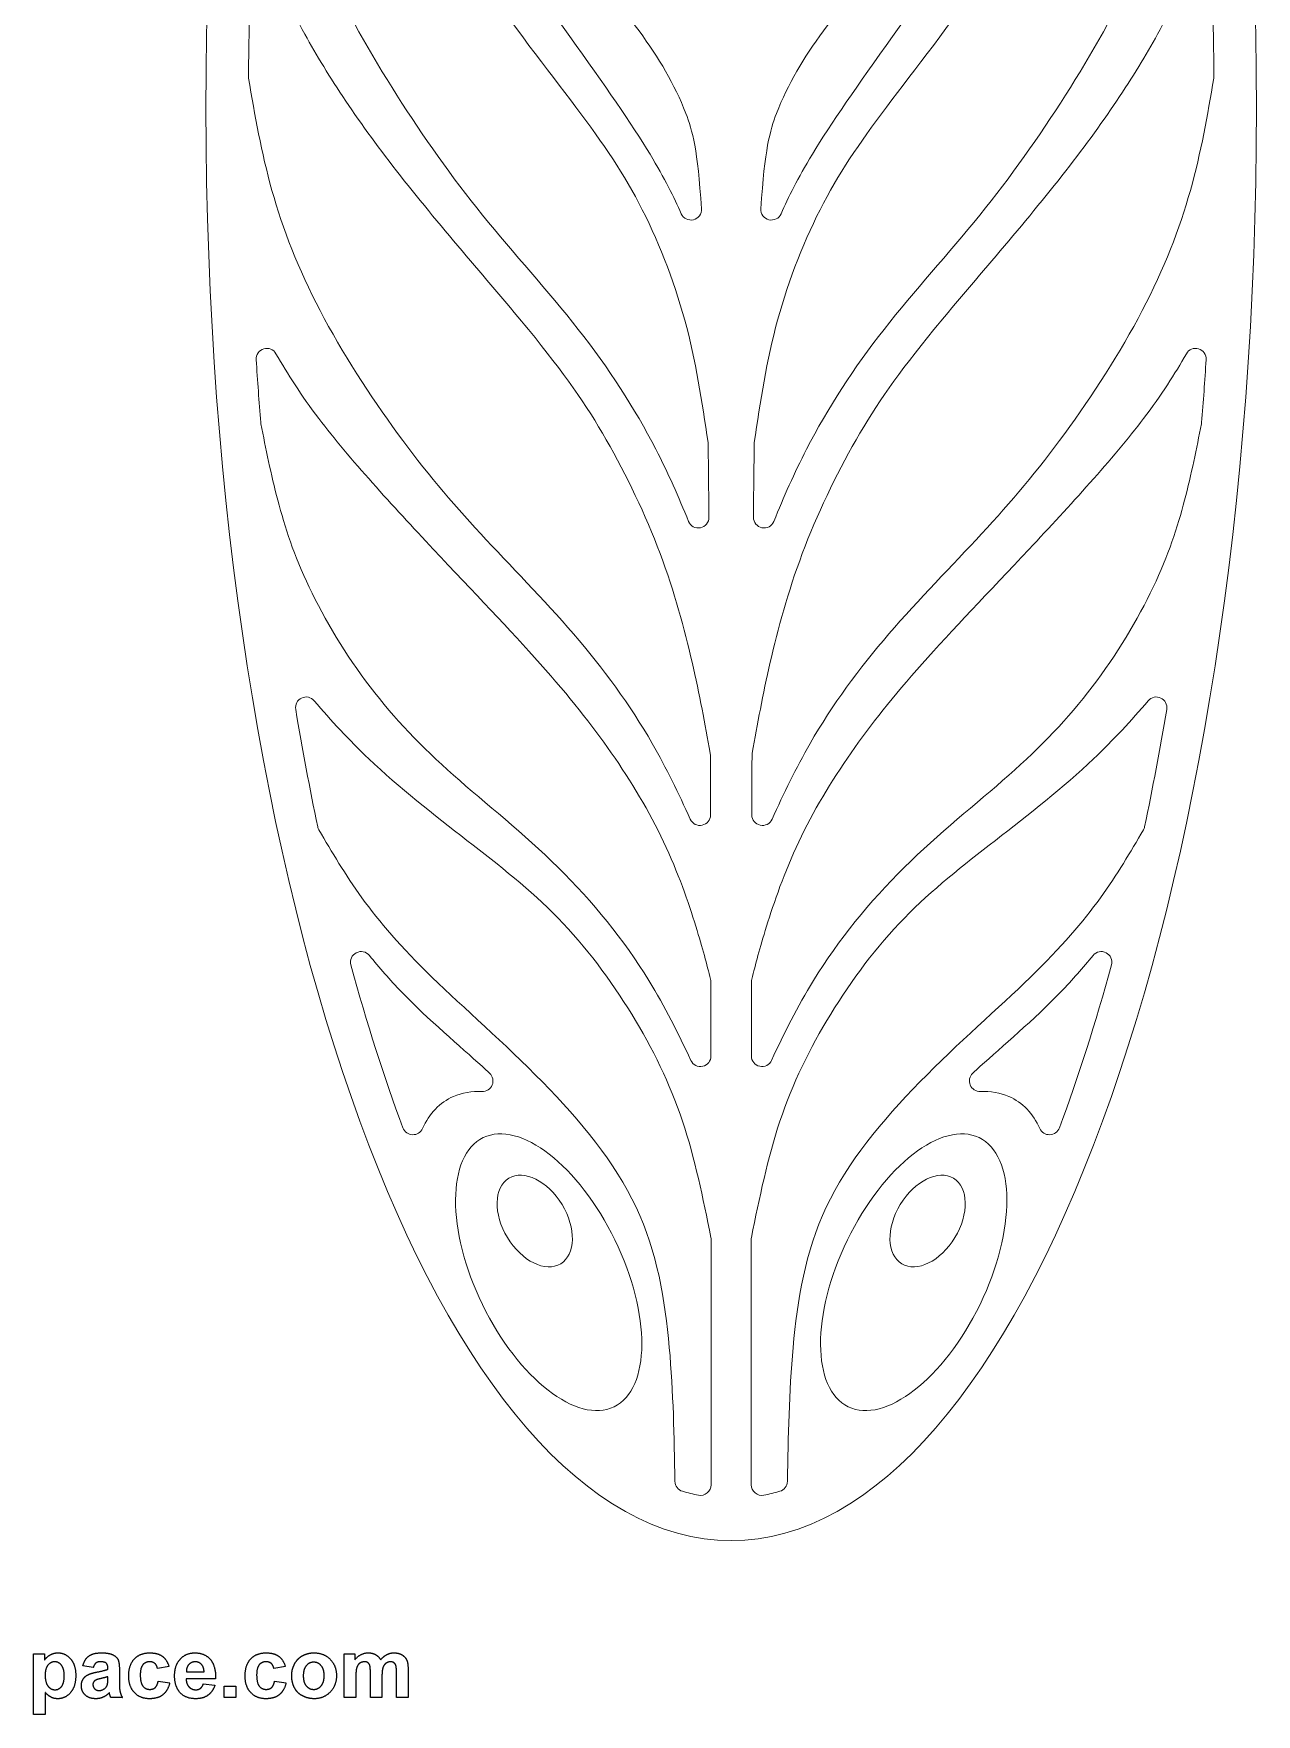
# Model space of a CAD drawing. Header units: millimetres. Extents: x -78 to 68, y -79 to 71.
# Drawn here: x 7.5 to 68.2, y -79.4 to 4 of the extents above; entities that cross this region are included whole.
import ezdxf

# ---------------------------------------------------------------- set-up
doc = ezdxf.new("R2010")
doc.units = ezdxf.units.MM
doc.header["$MEASUREMENT"] = 0
doc.layers.add('Layer 1', color=172, linetype='Continuous')

msp = doc.modelspace()

# ---------------------------------------------------------------- linework, layer by layer
at = {"layer": 'Layer 1'}
for p, q in [((7.537, -76.409), (8.074, -76.409)), ((7.537, -79.409), (7.537, -76.409)), ((8.074, -76.409), (8.074, -76.725)), ((22.963, -76.409), (23.482, -76.409)), ((22.963, -78.576), (22.963, -76.409)), ((23.482, -76.409), (23.482, -76.703)), ((10.5, -77.076), (9.982, -77.002)), ((11.222, -77.169), (11.222, -77.11)), ((11.222, -77.653), (11.222, -77.539)), ((11.796, -77.191), (11.796, -77.862)), ((14.259, -77.039), (13.685, -77.132)), ((15.121, -77.298), (16, -77.298)), ((20.037, -77.039), (19.463, -77.132)), ((23.537, -77.523), (23.537, -78.576)), ((24.259, -78.576), (24.259, -77.388)), ((24.833, -77.535), (24.833, -78.576)), ((25.556, -78.576), (25.556, -77.337)), ((26.13, -77.187), (26.13, -78.576)), ((8.111, -78.318), (8.111, -79.409)), ((13.722, -77.761), (14.296, -77.835)), ((16.574, -77.65), (15.111, -77.65)), ((15.963, -77.891), (16.537, -77.965)), ((17, -78.576), (17, -78.002)), ((17, -78.002), (17.574, -78.002)), ((17.574, -78.002), (17.574, -78.576)), ((19.5, -77.761), (20.074, -77.835)), ((11.944, -78.576), (11.37, -78.576)), ((17.574, -78.576), (17, -78.576)), ((23.537, -78.576), (22.963, -78.576)), ((24.833, -78.576), (24.259, -78.576)), ((26.13, -78.576), (25.556, -78.576)), ((8.111, -79.409), (7.537, -79.409))]:
    msp.add_line(p, q, dxfattribs=at)
at = {"layer": 'Layer 1', "lineweight": 20}
for points, knots in [([(42.172, 71.431), (56.573, 71.431), (68.248, 39.595), (68.248, 0.324), (68.248, -38.947), (56.573, -70.783), (42.172, -70.783), (27.77, -70.783), (16.095, -38.947), (16.095, 0.324), (16.095, 39.595), (27.77, 71.431), (42.172, 71.431)], [0, 0, 0, 0, 0.2, 0.2, 0.2, 0.4, 0.4, 0.4, 0.6, 0.6, 0.6, 1, 1, 1, 1]), ([(24.32, 46.38), (28.709, 60.465), (35.081, 69.327), (42.172, 69.327), (49.262, 69.327), (55.634, 60.465), (60.023, 46.38), (60.035, 46.341), (60.042, 46.306), (60.045, 46.265), (60.335, 42.651), (60.624, 39.036), (60.615, 35.46), (60.606, 31.864), (60.296, 28.306), (59.508, 24.424), (58.719, 20.542), (57.451, 16.335), (55.75, 12.778), (54.048, 9.221), (51.914, 6.313), (50.182, 3.901), (48.449, 1.488), (47.119, -0.43), (46.201, -1.946), (45.474, -3.148), (45.005, -4.098), (44.652, -4.898), (44.547, -5.134), (44.295, -5.258), (44.045, -5.196), (43.795, -5.135), (43.629, -4.908), (43.645, -4.651), (43.836, -1.692), (44.093, -0.774), (44.424, 0.085), (44.984, 1.542), (45.758, 2.834), (46.748, 4.179), (47.737, 5.525), (48.944, 6.925), (50.189, 8.591), (51.434, 10.258), (52.718, 12.192), (53.746, 14.79), (54.775, 17.388), (55.548, 20.652), (55.888, 23.641), (56.229, 26.629), (56.136, 29.344), (55.877, 31.838), (55.618, 34.332), (55.192, 36.605), (54.396, 39.064), (53.6, 41.523), (52.432, 44.169), (51.26, 46.403), (50.089, 48.638), (48.913, 50.464), (47.769, 52.424), (46.624, 54.384), (45.511, 56.48), (44.706, 58.367), (43.902, 60.254), (43.407, 61.932), (43.144, 63.181), (42.881, 64.43), (42.85, 65.25), (42.781, 65.737), (42.711, 66.224), (42.603, 66.379), (42.495, 66.456), (42.387, 66.533), (42.279, 66.533), (42.172, 66.533), (42.064, 66.533), (41.956, 66.533), (41.848, 66.456), (41.741, 66.379), (41.632, 66.224), (41.562, 65.737), (41.493, 65.25), (41.462, 64.43), (41.199, 63.181), (40.936, 61.932), (40.441, 60.254), (39.637, 58.367), (38.833, 56.48), (37.719, 54.384), (36.575, 52.424), (35.43, 50.464), (34.254, 48.638), (33.083, 46.403), (31.912, 44.169), (30.744, 41.523), (29.947, 39.064), (29.151, 36.605), (28.725, 34.332), (28.466, 31.838), (28.207, 29.344), (28.114, 26.629), (28.455, 23.641), (28.795, 20.652), (29.568, 17.388), (30.597, 14.79), (31.625, 12.192), (32.909, 10.258), (34.154, 8.591), (35.399, 6.925), (36.606, 5.525), (37.596, 4.179), (38.585, 2.834), (39.359, 1.542), (39.919, 0.085), (40.25, -0.774), (40.507, -1.692), (40.698, -4.651), (40.714, -4.908), (40.548, -5.135), (40.298, -5.196), (40.048, -5.258), (39.796, -5.134), (39.692, -4.898), (39.338, -4.098), (38.869, -3.148), (38.142, -1.946), (37.224, -0.43), (35.894, 1.488), (34.161, 3.901), (32.43, 6.313), (30.295, 9.221), (28.594, 12.778), (26.893, 16.335), (25.624, 20.542), (24.835, 24.424), (24.047, 28.306), (23.737, 31.864), (23.728, 35.46), (23.719, 39.036), (24.008, 42.651), (24.298, 46.265), (24.301, 46.306), (24.308, 46.34), (24.32, 46.38)], [0, 0, 0, 0, 0.020408, 0.020408, 0.020408, 0.040816, 0.040816, 0.040816, 0.061224, 0.061224, 0.061224, 0.081633, 0.081633, 0.081633, 0.102041, 0.102041, 0.102041, 0.122449, 0.122449, 0.122449, 0.142857, 0.142857, 0.142857, 0.163265, 0.163265, 0.163265, 0.183673, 0.183673, 0.183673, 0.204082, 0.204082, 0.204082, 0.22449, 0.22449, 0.22449, 0.244898, 0.244898, 0.244898, 0.265306, 0.265306, 0.265306, 0.285714, 0.285714, 0.285714, 0.306122, 0.306122, 0.306122, 0.326531, 0.326531, 0.326531, 0.346939, 0.346939, 0.346939, 0.367347, 0.367347, 0.367347, 0.387755, 0.387755, 0.387755, 0.408163, 0.408163, 0.408163, 0.428571, 0.428571, 0.428571, 0.44898, 0.44898, 0.44898, 0.469388, 0.469388, 0.469388, 0.489796, 0.489796, 0.489796, 0.510204, 0.510204, 0.510204, 0.530612, 0.530612, 0.530612, 0.55102, 0.55102, 0.55102, 0.571429, 0.571429, 0.571429, 0.591837, 0.591837, 0.591837, 0.612245, 0.612245, 0.612245, 0.632653, 0.632653, 0.632653, 0.653061, 0.653061, 0.653061, 0.673469, 0.673469, 0.673469, 0.693878, 0.693878, 0.693878, 0.714286, 0.714286, 0.714286, 0.734694, 0.734694, 0.734694, 0.755102, 0.755102, 0.755102, 0.77551, 0.77551, 0.77551, 0.795918, 0.795918, 0.795918, 0.816327, 0.816327, 0.816327, 0.836735, 0.836735, 0.836735, 0.857143, 0.857143, 0.857143, 0.877551, 0.877551, 0.877551, 0.897959, 0.897959, 0.897959, 0.918367, 0.918367, 0.918367, 0.938776, 0.938776, 0.938776, 0.959184, 0.959184, 0.959184, 1, 1, 1, 1]), ([(41.023, -16.259), (40.721, -14.229), (40.417, -12.198), (39.866, -10.176), (39.312, -8.142), (38.508, -6.115), (37.588, -4.368), (36.667, -2.62), (35.631, -1.151), (34.193, 0.751), (32.754, 2.654), (30.914, 4.99), (29.36, 7.332), (27.805, 9.676), (26.537, 12.027), (25.423, 14.648), (24.31, 17.27), (23.351, 20.162), (22.678, 22.706), (22.017, 25.209), (21.631, 27.374), (21.39, 28.935), (21.35, 29.193), (21.132, 29.38), (20.87, 29.38), (20.609, 29.381), (20.391, 29.194), (20.35, 28.937), (19.918, 26.212), (19.546, 23.392), (19.239, 20.49), (19.235, 20.453), (19.235, 20.422), (19.238, 20.385), (19.439, 18.267), (19.641, 16.147), (20.063, 13.984), (20.489, 11.802), (21.139, 9.575), (22.082, 7.386), (23.026, 5.198), (24.263, 3.048), (25.578, 0.983), (26.892, -1.081), (28.285, -3.062), (29.831, -4.972), (31.377, -6.881), (33.079, -8.722), (34.579, -10.64), (36.079, -12.557), (37.379, -14.553), (38.43, -16.594), (39.038, -17.774), (39.563, -18.97), (40.054, -20.172), (40.15, -20.409), (40.394, -20.54), (40.644, -20.49), (40.894, -20.44), (41.07, -20.224), (41.067, -19.969), (41.055, -18.683), (41.042, -17.467), (41.028, -16.329), (41.028, -16.304), (41.026, -16.283), (41.023, -16.259)], [0, 0, 0, 0, 0.043478, 0.043478, 0.043478, 0.086957, 0.086957, 0.086957, 0.130435, 0.130435, 0.130435, 0.173913, 0.173913, 0.173913, 0.217391, 0.217391, 0.217391, 0.26087, 0.26087, 0.26087, 0.304348, 0.304348, 0.304348, 0.347826, 0.347826, 0.347826, 0.391304, 0.391304, 0.391304, 0.434783, 0.434783, 0.434783, 0.478261, 0.478261, 0.478261, 0.521739, 0.521739, 0.521739, 0.565217, 0.565217, 0.565217, 0.608696, 0.608696, 0.608696, 0.652174, 0.652174, 0.652174, 0.695652, 0.695652, 0.695652, 0.73913, 0.73913, 0.73913, 0.782609, 0.782609, 0.782609, 0.826087, 0.826087, 0.826087, 0.869565, 0.869565, 0.869565, 0.913043, 0.913043, 0.913043, 1, 1, 1, 1]), ([(43.32, -16.258), (43.622, -14.228), (43.926, -12.198), (44.477, -10.176), (45.031, -8.142), (45.835, -6.115), (46.755, -4.368), (47.676, -2.62), (48.712, -1.151), (50.15, 0.751), (51.589, 2.654), (53.429, 4.99), (54.984, 7.332), (56.538, 9.676), (57.806, 12.027), (58.92, 14.648), (60.033, 17.27), (60.992, 20.162), (61.665, 22.706), (62.326, 25.208), (62.712, 27.374), (62.953, 28.935), (62.993, 29.193), (63.211, 29.38), (63.473, 29.38), (63.734, 29.38), (63.952, 29.194), (63.993, 28.937), (64.425, 26.212), (64.797, 23.392), (65.104, 20.49), (65.108, 20.453), (65.109, 20.422), (65.105, 20.385), (64.904, 18.267), (64.702, 16.147), (64.28, 13.984), (63.854, 11.802), (63.204, 9.575), (62.261, 7.386), (61.317, 5.198), (60.08, 3.048), (58.765, 0.983), (57.451, -1.081), (56.059, -3.062), (54.512, -4.972), (52.966, -6.881), (51.264, -8.722), (49.764, -10.64), (48.264, -12.557), (46.964, -14.553), (45.913, -16.594), (45.305, -17.774), (44.779, -18.97), (44.289, -20.172), (44.193, -20.409), (43.948, -20.54), (43.698, -20.49), (43.448, -20.439), (43.274, -20.224), (43.276, -19.969), (43.288, -18.683), (43.301, -17.468), (43.315, -16.329), (43.315, -16.305), (43.316, -16.283), (43.32, -16.258)], [0, 0, 0, 0, 0.043478, 0.043478, 0.043478, 0.086957, 0.086957, 0.086957, 0.130435, 0.130435, 0.130435, 0.173913, 0.173913, 0.173913, 0.217391, 0.217391, 0.217391, 0.26087, 0.26087, 0.26087, 0.304348, 0.304348, 0.304348, 0.347826, 0.347826, 0.347826, 0.391304, 0.391304, 0.391304, 0.434783, 0.434783, 0.434783, 0.478261, 0.478261, 0.478261, 0.521739, 0.521739, 0.521739, 0.565217, 0.565217, 0.565217, 0.608696, 0.608696, 0.608696, 0.652174, 0.652174, 0.652174, 0.695652, 0.695652, 0.695652, 0.73913, 0.73913, 0.73913, 0.782609, 0.782609, 0.782609, 0.826087, 0.826087, 0.826087, 0.869565, 0.869565, 0.869565, 0.913043, 0.913043, 0.913043, 1, 1, 1, 1]), ([(41.129, -31.675), (40.869, -30.237), (40.607, -28.796), (40.232, -27.166), (39.854, -25.519), (39.358, -23.678), (38.639, -21.768), (37.92, -19.858), (36.976, -17.878), (35.971, -16.123), (34.966, -14.367), (33.898, -12.836), (32.104, -10.647), (30.31, -8.459), (27.789, -5.613), (25.748, -3.015), (23.706, -0.417), (22.144, 1.935), (21.003, 4.022), (20.327, 5.259), (19.799, 6.403), (19.331, 7.509), (19.234, 7.739), (18.996, 7.867), (18.751, 7.822), (18.505, 7.776), (18.329, 7.572), (18.321, 7.323), (18.258, 5.541), (18.219, 3.738), (18.205, 1.918), (18.205, 1.886), (18.207, 1.858), (18.213, 1.826), (18.523, -0.007), (18.836, -1.841), (19.371, -3.739), (19.91, -5.652), (20.676, -7.632), (21.762, -9.709), (22.849, -11.785), (24.256, -13.958), (25.61, -15.81), (26.963, -17.662), (28.262, -19.194), (29.735, -20.787), (31.208, -22.379), (32.856, -24.035), (34.34, -25.759), (35.825, -27.484), (37.148, -29.278), (38.256, -31.207), (38.951, -32.417), (39.562, -33.68), (40.142, -34.963), (40.245, -35.191), (40.488, -35.313), (40.733, -35.26), (40.978, -35.206), (41.148, -34.995), (41.147, -34.744), (41.144, -33.734), (41.141, -32.741), (41.137, -31.767), (41.137, -31.734), (41.134, -31.707), (41.129, -31.675)], [0, 0, 0, 0, 0.043478, 0.043478, 0.043478, 0.086957, 0.086957, 0.086957, 0.130435, 0.130435, 0.130435, 0.173913, 0.173913, 0.173913, 0.217391, 0.217391, 0.217391, 0.26087, 0.26087, 0.26087, 0.304348, 0.304348, 0.304348, 0.347826, 0.347826, 0.347826, 0.391304, 0.391304, 0.391304, 0.434783, 0.434783, 0.434783, 0.478261, 0.478261, 0.478261, 0.521739, 0.521739, 0.521739, 0.565217, 0.565217, 0.565217, 0.608696, 0.608696, 0.608696, 0.652174, 0.652174, 0.652174, 0.695652, 0.695652, 0.695652, 0.73913, 0.73913, 0.73913, 0.782609, 0.782609, 0.782609, 0.826087, 0.826087, 0.826087, 0.869565, 0.869565, 0.869565, 0.913043, 0.913043, 0.913043, 1, 1, 1, 1]), ([(43.214, -31.675), (43.475, -30.237), (43.736, -28.796), (44.111, -27.166), (44.49, -25.519), (44.985, -23.678), (45.704, -21.768), (46.423, -19.858), (47.367, -17.878), (48.372, -16.123), (49.377, -14.367), (50.445, -12.836), (52.239, -10.647), (54.033, -8.459), (56.554, -5.613), (58.595, -3.015), (60.637, -0.417), (62.199, 1.935), (63.34, 4.022), (64.016, 5.259), (64.544, 6.403), (65.012, 7.509), (65.109, 7.739), (65.347, 7.867), (65.592, 7.822), (65.838, 7.776), (66.014, 7.572), (66.023, 7.323), (66.085, 5.541), (66.124, 3.738), (66.138, 1.918), (66.138, 1.886), (66.136, 1.858), (66.131, 1.826), (65.82, -0.007), (65.507, -1.841), (64.972, -3.739), (64.433, -5.652), (63.667, -7.632), (62.581, -9.709), (61.495, -11.785), (60.087, -13.958), (58.734, -15.81), (57.38, -17.662), (56.081, -19.194), (54.608, -20.787), (53.135, -22.379), (51.487, -24.035), (50.003, -25.759), (48.518, -27.484), (47.195, -29.278), (46.087, -31.207), (45.392, -32.417), (44.781, -33.68), (44.202, -34.963), (44.098, -35.191), (43.856, -35.313), (43.611, -35.26), (43.365, -35.207), (43.195, -34.995), (43.196, -34.744), (43.199, -33.735), (43.203, -32.741), (43.206, -31.767), (43.206, -31.734), (43.209, -31.707), (43.214, -31.675)], [0, 0, 0, 0, 0.043478, 0.043478, 0.043478, 0.086957, 0.086957, 0.086957, 0.130435, 0.130435, 0.130435, 0.173913, 0.173913, 0.173913, 0.217391, 0.217391, 0.217391, 0.26087, 0.26087, 0.26087, 0.304348, 0.304348, 0.304348, 0.347826, 0.347826, 0.347826, 0.391304, 0.391304, 0.391304, 0.434783, 0.434783, 0.434783, 0.478261, 0.478261, 0.478261, 0.521739, 0.521739, 0.521739, 0.565217, 0.565217, 0.565217, 0.608696, 0.608696, 0.608696, 0.652174, 0.652174, 0.652174, 0.695652, 0.695652, 0.695652, 0.73913, 0.73913, 0.73913, 0.782609, 0.782609, 0.782609, 0.826087, 0.826087, 0.826087, 0.869565, 0.869565, 0.869565, 0.913043, 0.913043, 0.913043, 1, 1, 1, 1]), ([(41.149, -42.91), (40.96, -42.158), (40.765, -41.395), (40.415, -40.274), (40.056, -39.122), (39.529, -37.59), (38.818, -36.082), (38.107, -34.575), (37.209, -33.09), (36.22, -31.667), (35.23, -30.244), (34.147, -28.883), (32.686, -27.243), (31.224, -25.604), (29.383, -23.686), (27.381, -21.552), (25.378, -19.417), (23.212, -17.066), (21.698, -15.071), (20.809, -13.899), (20.143, -12.849), (19.571, -11.851), (19.448, -11.636), (19.201, -11.538), (18.963, -11.609), (18.726, -11.68), (18.574, -11.899), (18.59, -12.146), (18.656, -13.194), (18.731, -14.234), (18.813, -15.265), (18.815, -15.286), (18.818, -15.304), (18.822, -15.325), (19.068, -16.567), (19.316, -17.812), (19.662, -19.127), (20.01, -20.453), (20.459, -21.853), (21.217, -23.442), (21.975, -25.031), (23.043, -26.81), (24.245, -28.391), (25.447, -29.973), (26.785, -31.357), (28.39, -32.78), (29.994, -34.203), (31.866, -35.665), (33.579, -37.355), (35.292, -39.044), (36.846, -40.962), (38.086, -42.973), (38.881, -44.264), (39.547, -45.593), (40.165, -46.936), (40.27, -47.163), (40.512, -47.283), (40.756, -47.229), (41, -47.176), (41.17, -46.965), (41.169, -46.715), (41.168, -45.476), (41.166, -44.249), (41.165, -43.038), (41.165, -42.993), (41.16, -42.954), (41.149, -42.91)], [0, 0, 0, 0, 0.043478, 0.043478, 0.043478, 0.086957, 0.086957, 0.086957, 0.130435, 0.130435, 0.130435, 0.173913, 0.173913, 0.173913, 0.217391, 0.217391, 0.217391, 0.26087, 0.26087, 0.26087, 0.304348, 0.304348, 0.304348, 0.347826, 0.347826, 0.347826, 0.391304, 0.391304, 0.391304, 0.434783, 0.434783, 0.434783, 0.478261, 0.478261, 0.478261, 0.521739, 0.521739, 0.521739, 0.565217, 0.565217, 0.565217, 0.608696, 0.608696, 0.608696, 0.652174, 0.652174, 0.652174, 0.695652, 0.695652, 0.695652, 0.73913, 0.73913, 0.73913, 0.782609, 0.782609, 0.782609, 0.826087, 0.826087, 0.826087, 0.869565, 0.869565, 0.869565, 0.913043, 0.913043, 0.913043, 1, 1, 1, 1]), ([(43.194, -42.91), (43.383, -42.158), (43.578, -41.395), (43.928, -40.274), (44.288, -39.122), (44.814, -37.59), (45.525, -36.082), (46.236, -34.575), (47.134, -33.09), (48.124, -31.667), (49.113, -30.244), (50.196, -28.883), (51.658, -27.243), (53.119, -25.604), (54.96, -23.686), (56.962, -21.552), (58.965, -19.417), (61.131, -17.066), (62.645, -15.071), (63.534, -13.899), (64.2, -12.849), (64.772, -11.851), (64.895, -11.636), (65.143, -11.538), (65.38, -11.609), (65.617, -11.68), (65.769, -11.899), (65.754, -12.146), (65.687, -13.194), (65.612, -14.234), (65.53, -15.265), (65.528, -15.286), (65.526, -15.304), (65.521, -15.325), (65.275, -16.567), (65.027, -17.812), (64.681, -19.127), (64.333, -20.453), (63.884, -21.853), (63.126, -23.442), (62.368, -25.031), (61.301, -26.81), (60.098, -28.391), (58.896, -29.973), (57.558, -31.357), (55.953, -32.78), (54.349, -34.203), (52.477, -35.665), (50.764, -37.355), (49.051, -39.044), (47.497, -40.962), (46.258, -42.973), (45.462, -44.264), (44.796, -45.593), (44.178, -46.936), (44.073, -47.163), (43.831, -47.283), (43.587, -47.229), (43.343, -47.176), (43.174, -46.965), (43.174, -46.715), (43.175, -45.476), (43.177, -44.249), (43.179, -43.038), (43.179, -42.993), (43.183, -42.954), (43.194, -42.91)], [0, 0, 0, 0, 0.043478, 0.043478, 0.043478, 0.086957, 0.086957, 0.086957, 0.130435, 0.130435, 0.130435, 0.173913, 0.173913, 0.173913, 0.217391, 0.217391, 0.217391, 0.26087, 0.26087, 0.26087, 0.304348, 0.304348, 0.304348, 0.347826, 0.347826, 0.347826, 0.391304, 0.391304, 0.391304, 0.434783, 0.434783, 0.434783, 0.478261, 0.478261, 0.478261, 0.521739, 0.521739, 0.521739, 0.565217, 0.565217, 0.565217, 0.608696, 0.608696, 0.608696, 0.652174, 0.652174, 0.652174, 0.695652, 0.695652, 0.695652, 0.73913, 0.73913, 0.73913, 0.782609, 0.782609, 0.782609, 0.826087, 0.826087, 0.826087, 0.869565, 0.869565, 0.869565, 0.913043, 0.913043, 0.913043, 1, 1, 1, 1]), ([(41.165, -55.727), (40.77, -53.764), (40.371, -51.802), (39.751, -49.955), (39.127, -48.092), (38.276, -46.344), (37.232, -44.642), (36.188, -42.941), (34.951, -41.286), (33.574, -39.87), (32.198, -38.456), (30.682, -37.28), (29.05, -36.012), (27.419, -34.744), (25.671, -33.382), (24.185, -31.971), (23.187, -31.024), (22.307, -30.054), (21.467, -29.077), (21.31, -28.895), (21.061, -28.842), (20.844, -28.944), (20.628, -29.045), (20.51, -29.271), (20.549, -29.507), (20.882, -31.505), (21.248, -33.451), (21.644, -35.337), (21.657, -35.396), (21.675, -35.443), (21.705, -35.495), (22.349, -36.597), (22.998, -37.702), (23.841, -38.866), (24.704, -40.055), (25.772, -41.308), (27.326, -42.816), (28.88, -44.324), (30.922, -46.087), (32.801, -48.005), (34.68, -49.923), (36.397, -51.996), (37.449, -54.223), (38.5, -56.45), (38.887, -58.832), (39.099, -61.19), (39.298, -63.42), (39.342, -65.629), (39.377, -67.837), (39.38, -68.072), (39.532, -68.269), (39.757, -68.334), (40.021, -68.41), (40.286, -68.473), (40.552, -68.525), (40.711, -68.555), (40.861, -68.517), (40.986, -68.413), (41.111, -68.31), (41.177, -68.17), (41.177, -68.008), (41.177, -63.922), (41.176, -59.84), (41.175, -55.83), (41.175, -55.794), (41.172, -55.762), (41.165, -55.727)], [0, 0, 0, 0, 0.043478, 0.043478, 0.043478, 0.086957, 0.086957, 0.086957, 0.130435, 0.130435, 0.130435, 0.173913, 0.173913, 0.173913, 0.217391, 0.217391, 0.217391, 0.26087, 0.26087, 0.26087, 0.304348, 0.304348, 0.304348, 0.347826, 0.347826, 0.347826, 0.391304, 0.391304, 0.391304, 0.434783, 0.434783, 0.434783, 0.478261, 0.478261, 0.478261, 0.521739, 0.521739, 0.521739, 0.565217, 0.565217, 0.565217, 0.608696, 0.608696, 0.608696, 0.652174, 0.652174, 0.652174, 0.695652, 0.695652, 0.695652, 0.73913, 0.73913, 0.73913, 0.782609, 0.782609, 0.782609, 0.826087, 0.826087, 0.826087, 0.869565, 0.869565, 0.869565, 0.913043, 0.913043, 0.913043, 1, 1, 1, 1]), ([(43.178, -55.726), (43.574, -53.764), (43.972, -51.802), (44.592, -49.955), (45.216, -48.092), (46.067, -46.344), (47.111, -44.642), (48.155, -42.941), (49.392, -41.286), (50.769, -39.87), (52.145, -38.456), (53.661, -37.28), (55.293, -36.012), (56.924, -34.744), (58.672, -33.382), (60.159, -31.971), (61.156, -31.024), (62.036, -30.054), (62.876, -29.077), (63.033, -28.895), (63.282, -28.842), (63.499, -28.944), (63.715, -29.045), (63.834, -29.271), (63.794, -29.507), (63.461, -31.505), (63.095, -33.451), (62.698, -35.337), (62.686, -35.395), (62.668, -35.443), (62.638, -35.495), (61.994, -36.597), (61.345, -37.702), (60.502, -38.866), (59.639, -40.055), (58.572, -41.308), (57.017, -42.816), (55.463, -44.324), (53.421, -46.087), (51.542, -48.005), (49.663, -49.923), (47.946, -51.996), (46.894, -54.223), (45.843, -56.45), (45.456, -58.832), (45.244, -61.19), (45.045, -63.42), (45.001, -65.629), (44.966, -67.837), (44.963, -68.072), (44.812, -68.269), (44.586, -68.334), (44.322, -68.41), (44.057, -68.473), (43.792, -68.524), (43.632, -68.555), (43.482, -68.517), (43.357, -68.413), (43.232, -68.31), (43.166, -68.17), (43.166, -68.008), (43.166, -63.922), (43.167, -59.84), (43.168, -55.831), (43.168, -55.794), (43.171, -55.762), (43.178, -55.726)], [0, 0, 0, 0, 0.043478, 0.043478, 0.043478, 0.086957, 0.086957, 0.086957, 0.130435, 0.130435, 0.130435, 0.173913, 0.173913, 0.173913, 0.217391, 0.217391, 0.217391, 0.26087, 0.26087, 0.26087, 0.304348, 0.304348, 0.304348, 0.347826, 0.347826, 0.347826, 0.391304, 0.391304, 0.391304, 0.434783, 0.434783, 0.434783, 0.478261, 0.478261, 0.478261, 0.521739, 0.521739, 0.521739, 0.565217, 0.565217, 0.565217, 0.608696, 0.608696, 0.608696, 0.652174, 0.652174, 0.652174, 0.695652, 0.695652, 0.695652, 0.73913, 0.73913, 0.73913, 0.782609, 0.782609, 0.782609, 0.826087, 0.826087, 0.826087, 0.869565, 0.869565, 0.869565, 0.913043, 0.913043, 0.913043, 1, 1, 1, 1]), ([(25.876, -50.286), (24.942, -47.793), (24.077, -45.088), (23.29, -42.198), (23.224, -41.955), (23.334, -41.705), (23.558, -41.591), (23.782, -41.476), (24.049, -41.533), (24.207, -41.728), (24.692, -42.326), (25.217, -42.932), (25.817, -43.551), (27.109, -44.882), (28.749, -46.275), (29.804, -47.23), (29.937, -47.35), (30.061, -47.463), (30.176, -47.571), (30.341, -47.724), (30.39, -47.952), (30.304, -48.159), (30.217, -48.367), (30.02, -48.491), (29.796, -48.482), (29.292, -48.461), (28.816, -48.539), (28.384, -48.727), (27.694, -49.028), (27.182, -49.581), (26.848, -50.318), (26.759, -50.517), (26.569, -50.635), (26.351, -50.627), (26.134, -50.62), (25.952, -50.49), (25.876, -50.286)], [0, 0, 0, 0, 0.076923, 0.076923, 0.076923, 0.153846, 0.153846, 0.153846, 0.230769, 0.230769, 0.230769, 0.307692, 0.307692, 0.307692, 0.384615, 0.384615, 0.384615, 0.461538, 0.461538, 0.461538, 0.538462, 0.538462, 0.538462, 0.615385, 0.615385, 0.615385, 0.692308, 0.692308, 0.692308, 0.769231, 0.769231, 0.769231, 0.846154, 0.846154, 0.846154, 1, 1, 1, 1]), ([(61.052, -42.198), (60.266, -45.087), (59.401, -47.793), (58.467, -50.286), (58.391, -50.49), (58.209, -50.62), (57.991, -50.627), (57.774, -50.634), (57.584, -50.516), (57.495, -50.318), (57.161, -49.581), (56.648, -49.028), (55.959, -48.727), (55.527, -48.539), (55.052, -48.461), (54.547, -48.482), (54.323, -48.491), (54.126, -48.367), (54.039, -48.159), (53.952, -47.952), (54.002, -47.724), (54.167, -47.571), (54.282, -47.463), (54.406, -47.35), (54.539, -47.23), (55.594, -46.275), (57.234, -44.883), (58.526, -43.551), (59.126, -42.932), (59.651, -42.327), (60.136, -41.728), (60.294, -41.533), (60.561, -41.477), (60.784, -41.591), (61.008, -41.706), (61.118, -41.955), (61.052, -42.198)], [0, 0, 0, 0, 0.076923, 0.076923, 0.076923, 0.153846, 0.153846, 0.153846, 0.230769, 0.230769, 0.230769, 0.307692, 0.307692, 0.307692, 0.384615, 0.384615, 0.384615, 0.461538, 0.461538, 0.461538, 0.538462, 0.538462, 0.538462, 0.615385, 0.615385, 0.615385, 0.692308, 0.692308, 0.692308, 0.769231, 0.769231, 0.769231, 0.846154, 0.846154, 0.846154, 1, 1, 1, 1]), ([(36.402, -55.855), (38.196, -59.544), (38.176, -63.252), (36.357, -64.136), (34.539, -65.02), (31.611, -62.745), (29.817, -59.056), (28.024, -55.365), (28.044, -51.658), (29.862, -50.774), (31.68, -49.89), (34.608, -52.165), (36.402, -55.855)], [0, 0, 0, 0, 0.2, 0.2, 0.2, 0.4, 0.4, 0.4, 0.6, 0.6, 0.6, 1, 1, 1, 1]), ([(47.941, -55.855), (46.147, -59.544), (46.167, -63.252), (47.986, -64.136), (49.804, -65.02), (52.732, -62.745), (54.526, -59.056), (56.319, -55.365), (56.299, -51.658), (54.481, -50.774), (52.663, -49.89), (49.735, -52.165), (47.941, -55.855)], [0, 0, 0, 0, 0.2, 0.2, 0.2, 0.4, 0.4, 0.4, 0.6, 0.6, 0.6, 1, 1, 1, 1]), ([(33.774, -54.093), (34.485, -55.265), (34.455, -56.584), (33.706, -57.037), (32.958, -57.491), (31.774, -56.909), (31.063, -55.737), (30.353, -54.565), (30.383, -53.246), (31.132, -52.792), (31.88, -52.338), (33.063, -52.92), (33.774, -54.093)], [0, 0, 0, 0, 0.2, 0.2, 0.2, 0.4, 0.4, 0.4, 0.6, 0.6, 0.6, 1, 1, 1, 1]), ([(50.569, -54.093), (49.858, -55.265), (49.888, -56.584), (50.637, -57.037), (51.385, -57.491), (52.569, -56.909), (53.28, -55.737), (53.991, -54.565), (53.96, -53.246), (53.212, -52.792), (52.463, -52.338), (51.28, -52.92), (50.569, -54.093)], [0, 0, 0, 0, 0.2, 0.2, 0.2, 0.4, 0.4, 0.4, 0.6, 0.6, 0.6, 1, 1, 1, 1])]:
    msp.add_open_spline(points, degree=3, knots=knots, dxfattribs=at)
at = {"layer": 'Layer 1'}
for points in [[(8.074, -76.725), (8.177, -76.563), (8.351, -76.459)], [(8.351, -76.459), (8.526, -76.354), (8.739, -76.354)], [(8.739, -76.354), (9.111, -76.354), (9.37, -76.651)], [(9.37, -76.651), (9.63, -76.949), (9.63, -77.48)], [(9.982, -77.002), (10.067, -76.671), (10.278, -76.513)], [(10.278, -76.513), (10.488, -76.354), (10.902, -76.354)], [(10.902, -76.354), (11.278, -76.354), (11.462, -76.445)], [(11.462, -76.445), (11.646, -76.536), (11.721, -76.676)], [(11.721, -76.676), (11.796, -76.816), (11.796, -77.191)], [(12.259, -77.495), (12.259, -76.955), (12.541, -76.654)], [(12.541, -76.654), (12.822, -76.354), (13.302, -76.354)], [(13.302, -76.354), (13.694, -76.354), (13.926, -76.523)], [(13.926, -76.523), (14.158, -76.692), (14.259, -77.039)], [(14.537, -77.509), (14.537, -76.967), (14.821, -76.66)], [(14.821, -76.66), (15.104, -76.354), (15.537, -76.354)], [(15.537, -76.354), (16.024, -76.354), (16.305, -76.673)], [(16.305, -76.673), (16.586, -76.992), (16.574, -77.65)], [(18.037, -77.495), (18.037, -76.955), (18.318, -76.654)], [(18.318, -76.654), (18.6, -76.354), (19.08, -76.354)], [(19.08, -76.354), (19.472, -76.354), (19.704, -76.523)], [(19.704, -76.523), (19.936, -76.692), (20.037, -77.039)], [(20.492, -76.906), (20.632, -76.637), (20.888, -76.495)], [(20.888, -76.495), (21.145, -76.354), (21.461, -76.354)], [(21.461, -76.354), (21.95, -76.354), (22.262, -76.675)], [(22.262, -76.675), (22.574, -76.996), (22.574, -77.487)], [(23.482, -76.703), (23.765, -76.354), (24.155, -76.354)], [(24.155, -76.354), (24.363, -76.354), (24.516, -76.441)], [(24.516, -76.441), (24.668, -76.527), (24.766, -76.703)], [(24.766, -76.703), (24.908, -76.527), (25.072, -76.441)], [(25.072, -76.441), (25.237, -76.354), (25.423, -76.354)], [(25.423, -76.354), (25.661, -76.354), (25.825, -76.451)], [(25.825, -76.451), (25.99, -76.548), (26.071, -76.736)], [(26.071, -76.736), (26.13, -76.875), (26.13, -77.187)], [(8.247, -76.964), (8.111, -77.13), (8.111, -77.456)], [(8.111, -77.456), (8.111, -77.83), (8.253, -78.009)], [(8.589, -76.798), (8.383, -76.798), (8.247, -76.964)], [(8.921, -76.967), (8.787, -76.798), (8.589, -76.798)], [(9.056, -77.485), (9.056, -77.136), (8.921, -76.967)], [(8.926, -78.023), (9.056, -77.859), (9.056, -77.485)], [(9.63, -77.48), (9.63, -78.026), (9.368, -78.329)], [(9.993, -77.663), (10.079, -77.52), (10.233, -77.443)], [(10.233, -77.443), (10.387, -77.366), (10.678, -77.309)], [(10.631, -76.86), (10.55, -76.921), (10.5, -77.076)], [(10.855, -76.798), (10.711, -76.798), (10.631, -76.86)], [(10.678, -77.309), (11.071, -77.234), (11.222, -77.169)], [(11.145, -76.87), (11.069, -76.798), (10.855, -76.798)], [(11.222, -77.539), (11.117, -77.576), (10.888, -77.627)], [(11.222, -77.11), (11.222, -76.942), (11.145, -76.87)], [(12.541, -78.33), (12.259, -78.028), (12.259, -77.495)], [(12.96, -76.949), (12.833, -77.099), (12.833, -77.452)], [(12.833, -77.452), (12.833, -77.845), (12.963, -78.007)], [(13.298, -76.798), (13.086, -76.798), (12.96, -76.949)], [(13.557, -76.882), (13.457, -76.798), (13.298, -76.798)], [(13.685, -77.132), (13.657, -76.966), (13.557, -76.882)], [(14.752, -78.26), (14.537, -77.963), (14.537, -77.509)], [(15.245, -76.933), (15.119, -77.067), (15.121, -77.298)], [(15.563, -76.798), (15.37, -76.798), (15.245, -76.933)], [(15.868, -76.926), (15.743, -76.798), (15.563, -76.798)], [(16, -77.298), (15.994, -77.053), (15.868, -76.926)], [(18.319, -78.33), (18.037, -78.028), (18.037, -77.495)], [(18.737, -76.949), (18.611, -77.099), (18.611, -77.452)], [(18.611, -77.452), (18.611, -77.845), (18.74, -78.007)], [(19.076, -76.798), (18.863, -76.798), (18.737, -76.949)], [(19.335, -76.882), (19.235, -76.798), (19.076, -76.798)], [(19.463, -77.132), (19.435, -76.966), (19.335, -76.882)], [(20.352, -77.462), (20.352, -77.175), (20.492, -76.906)], [(20.492, -78.099), (20.352, -77.837), (20.352, -77.462)], [(21.076, -76.991), (20.926, -77.165), (20.926, -77.493)], [(20.926, -77.493), (20.926, -77.82), (21.076, -77.994)], [(21.445, -76.817), (21.226, -76.817), (21.076, -76.991)], [(21.814, -76.991), (21.665, -76.817), (21.445, -76.817)], [(21.963, -77.489), (21.963, -77.165), (21.814, -76.991)], [(21.814, -77.994), (21.963, -77.82), (21.963, -77.489)], [(22.574, -77.487), (22.574, -77.981), (22.259, -78.306)], [(23.582, -77.076), (23.537, -77.211), (23.537, -77.523)], [(23.731, -76.87), (23.627, -76.941), (23.582, -77.076)], [(23.965, -76.798), (23.835, -76.798), (23.731, -76.87)], [(24.136, -76.843), (24.073, -76.798), (23.965, -76.798)], [(24.229, -76.98), (24.199, -76.888), (24.136, -76.843)], [(24.259, -77.388), (24.259, -77.072), (24.229, -76.98)], [(24.88, -77.087), (24.833, -77.229), (24.833, -77.535)], [(25.031, -76.872), (24.926, -76.945), (24.88, -77.087)], [(25.255, -76.798), (25.136, -76.798), (25.031, -76.872)], [(25.497, -76.921), (25.418, -76.798), (25.255, -76.798)], [(25.556, -77.337), (25.556, -77.015), (25.497, -76.921)], [(8.414, -78.561), (8.27, -78.49), (8.111, -78.318)], [(8.253, -78.009), (8.395, -78.187), (8.599, -78.187)], [(8.599, -78.187), (8.795, -78.187), (8.926, -78.023)], [(9.368, -78.329), (9.107, -78.632), (8.735, -78.632)], [(9.907, -77.991), (9.907, -77.807), (9.993, -77.663)], [(10.1, -78.45), (9.907, -78.268), (9.907, -77.991)], [(10.589, -77.726), (10.482, -77.806), (10.482, -77.928)], [(10.482, -77.928), (10.482, -78.049), (10.567, -78.136)], [(10.567, -78.136), (10.653, -78.224), (10.787, -78.224)], [(10.888, -77.627), (10.659, -77.678), (10.589, -77.726)], [(10.787, -78.224), (10.935, -78.224), (11.07, -78.122)], [(11.295, -78.341), (11.149, -78.486), (10.982, -78.559)], [(11.07, -78.122), (11.17, -78.045), (11.201, -77.932)], [(11.201, -77.932), (11.222, -77.859), (11.222, -77.653)], [(11.315, -78.408), (11.301, -78.358), (11.295, -78.341)], [(11.37, -78.576), (11.348, -78.519), (11.315, -78.408)], [(11.796, -77.862), (11.796, -78.148), (11.828, -78.284)], [(11.828, -78.284), (11.859, -78.421), (11.944, -78.576)], [(13.296, -78.632), (12.822, -78.632), (12.541, -78.33)], [(12.963, -78.007), (13.092, -78.169), (13.309, -78.169)], [(13.961, -78.43), (13.713, -78.632), (13.296, -78.632)], [(13.309, -78.169), (13.472, -78.169), (13.576, -78.077)], [(13.576, -78.077), (13.679, -77.985), (13.722, -77.761)], [(14.296, -77.835), (14.209, -78.229), (13.961, -78.43)], [(15.591, -78.632), (15.024, -78.632), (14.752, -78.26)], [(15.111, -77.65), (15.118, -77.904), (15.253, -78.046)], [(15.253, -78.046), (15.388, -78.187), (15.59, -78.187)], [(15.59, -78.187), (15.728, -78.187), (15.821, -78.117)], [(15.821, -78.117), (15.915, -78.047), (15.963, -77.891)], [(16.537, -77.965), (16.427, -78.291), (16.188, -78.461)], [(19.074, -78.632), (18.6, -78.632), (18.319, -78.33)], [(18.74, -78.007), (18.87, -78.169), (19.087, -78.169)], [(19.739, -78.43), (19.491, -78.632), (19.074, -78.632)], [(19.087, -78.169), (19.25, -78.169), (19.353, -78.077)], [(19.353, -78.077), (19.457, -77.985), (19.5, -77.761)], [(20.074, -77.835), (19.987, -78.229), (19.739, -78.43)], [(20.9, -78.496), (20.632, -78.361), (20.492, -78.099)], [(21.076, -77.994), (21.226, -78.169), (21.445, -78.169)], [(21.445, -78.169), (21.665, -78.169), (21.814, -77.994)], [(22.259, -78.306), (21.944, -78.632), (21.465, -78.632)], [(8.735, -78.632), (8.558, -78.632), (8.414, -78.561)], [(10.626, -78.632), (10.292, -78.632), (10.1, -78.45)], [(10.982, -78.559), (10.815, -78.632), (10.626, -78.632)], [(16.188, -78.461), (15.95, -78.632), (15.591, -78.632)], [(21.465, -78.632), (21.169, -78.632), (20.9, -78.496)]]:
    msp.add_open_spline(points, degree=2, dxfattribs=at)

doc.saveas('drawing.dxf')
